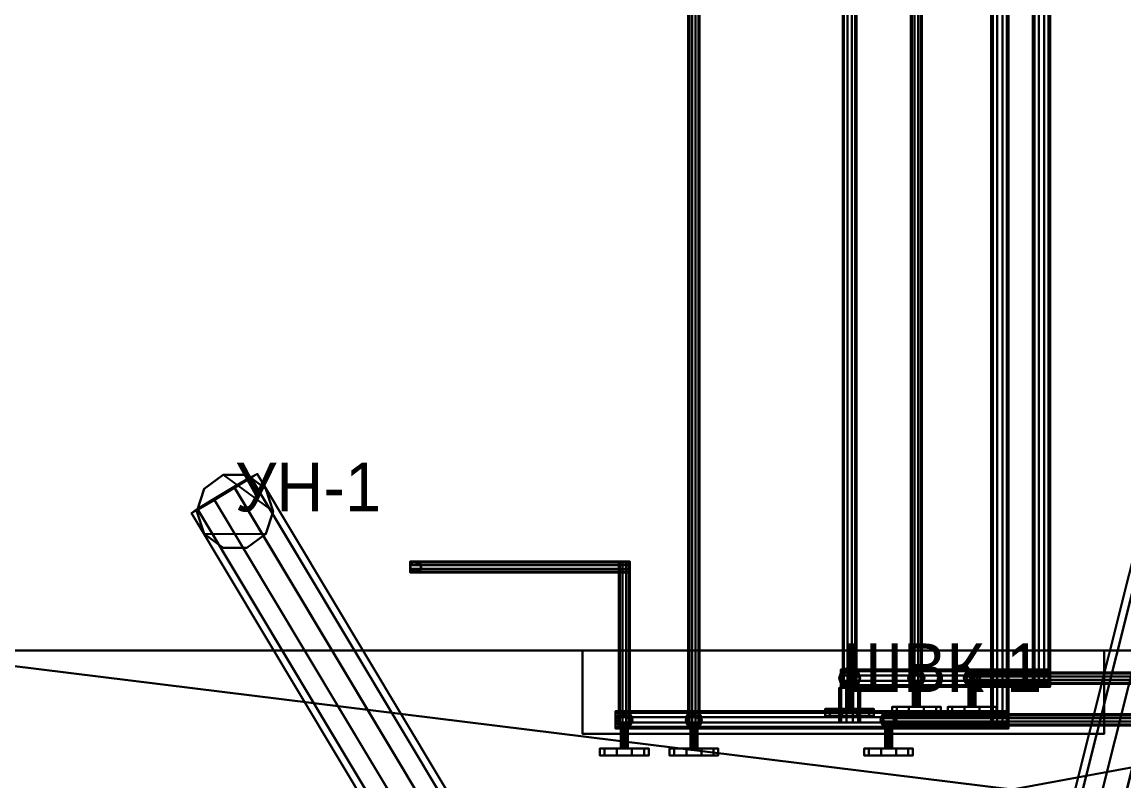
# Model space of a CAD drawing. Header units: millimetres. Extents: x -396 to 23232, y -842 to 31800.
# Drawn here: x 9894 to 11479, y 4312 to 5404 of the extents above; entities that cross this region are included whole.
import ezdxf

# ---------------------------------------------------------------- set-up
doc = ezdxf.new("R2010")
doc.units = ezdxf.units.MM
doc.layers.add('АР_3D_стены', color=8, linetype='Continuous')
doc.layers.add('ВК_3D_Марки', color=7, linetype='Continuous')
for name, color, linetype, true_color in [('ВК_3D_Арматура', 7, 'Continuous', 0xb48c3c), ('ВК_3D_В1', 7, 'Continuous', 0x06b6d4), ('ВК_3D_К1', 7, 'Continuous', 0xc2410c), ('ВК_3D_Оборудование', 7, 'Continuous', 0xe2e8f0), ('ВК_3D_Т3', 7, 'Continuous', 0x16a34a), ('ВК_3D_Т4', 7, 'Continuous', 0x84cc16)]:
    doc.layers.add(name, color=color, linetype=linetype, true_color=true_color)

msp = doc.modelspace()

# ---------------------------------------------------------------- texts
at = {"layer": 'ВК_3D_Марки'}
for s, p in [('УН-1', (10200, 4700, 900)), ('ШВК-1', (11075, 4440, 970))]:
    msp.add_text(s, height=70, dxfattribs=at).set_placement(p)

# ---------------------------------------------------------------- meshes
at = {"layer": 'АР_3D_стены'}
mesh = msp.add_polyface(dxfattribs=at)
corners = [(11317.7, 4299.6), (9700.2, 4299.6), (9700.2, 4499.6), (9700.2, 4499.6, 3650), (9700.2, 4299.6, 3650), (11317.7, 4299.6, 3650), (12700.2, 3599.6), (12400.2, 3599.6), (12400.2, 4299.6), (12400.2, 4299.6, 3650), (12400.2, 3599.6, 3650), (12700.2, 3599.6, 3650), (12400.2, 9274.6), (12700.2, 9274.6), (12700.2, 9274.6, 3650), (12400.2, 9274.6, 3650), (8550.2, 6149.6), (8550.2, 6449.6), (12400.2, 6449.6), (12400.2, 6449.6, 3650), (8550.2, 6449.6, 3650), (8550.2, 6149.6, 3650), (9700.2, 5599.6), (9400.2, 5599.6), (9400.2, 6149.6), (9400.2, 6149.6, 3650), (9400.2, 5599.6, 3650), (9700.2, 5599.6, 3650), (9480.1, 6149.6), (9700.2, 6149.6), (9700.2, 6149.6, 3650), (9480.1, 6149.6, 3650), (12400.2, 4499.6), (12400.2, 4499.6, 3650), (12039.7, 6149.6), (12039.7, 6149.6, 3650), (12400.2, 6149.6), (12400.2, 6149.6, 3650)]
mesh.append_faces([[corners[k] for k in face] for face in [(0, 1, 2), (3, 4, 5), (6, 7, 8), (9, 10, 11), (12, 13, 6), (11, 14, 15), (16, 17, 18), (19, 20, 21), (22, 23, 24), (25, 26, 27), (28, 29, 22), (27, 30, 31), (0, 2, 32), (33, 3, 5), (18, 12, 6), (11, 15, 19), (24, 16, 18), (19, 21, 25), (28, 22, 24), (25, 27, 31), (8, 0, 32), (33, 5, 9), (28, 24, 18), (19, 25, 31), (6, 8, 32), (33, 9, 11), (34, 28, 18), (19, 31, 35), (6, 32, 36), (37, 33, 11), (36, 34, 18), (19, 35, 37), (18, 6, 36), (37, 11, 19), (1, 2, 3, 4), (2, 32, 33, 3), (32, 36, 37, 33), (36, 34, 35, 37), (34, 28, 31, 35), (28, 29, 30, 31), (29, 22, 27, 30), (22, 23, 26, 27), (23, 24, 25, 26), (24, 16, 21, 25), (16, 17, 20, 21), (17, 18, 19, 20), (18, 12, 15, 19), (12, 13, 14, 15), (13, 6, 11, 14), (6, 7, 10, 11), (7, 8, 9, 10), (8, 0, 5, 9), (0, 1, 4, 5)]])
mesh = msp.add_polyface(dxfattribs=at)
corners = [(12400.2, 1299.6, 4050), (12400.2, 5569.6, 4050), (12402.2, 5569.6, 4050), (12402.2, 5569.6, 7550), (12400.2, 5569.6, 7550), (12400.2, 1299.6, 7550), (12317.7, 899.6, 4050), (11900.2, 899.6, 4050), (11900.2, 1299.6, 4050), (11900.2, 1299.6, 7550), (11900.2, 899.6, 7550), (12317.7, 899.6, 7550), (12400.2, 7149.6, 4050), (12700.2, 7149.6, 4050), (12700.2, 6449.6, 4050), (12700.2, 6449.6, 7550), (12700.2, 7149.6, 7550), (12400.2, 7149.6, 7550), (9902.2, 6149.6, 4050), (9902.2, 6449.6, 4050), (12400.2, 6449.6, 4050), (12400.2, 6449.6, 7550), (9902.2, 6449.6, 7550), (9902.2, 6149.6, 7550), (12800.2, 899.6, 4050), (12800.2, 899.6, 7550), (12400.2, 6531.9, 4050), (12400.2, 6531.9, 7550), (12317.7, 6149.6, 4050), (12317.7, 6149.6, 7550), (12800.2, 6449.6, 4050), (12800.2, 6449.6, 7550), (12400.2, 6149.6, 4050), (12400.2, 6149.6, 7550), (12402.2, 6149.1, 4050), (12402.2, 6149.1, 7550), (12800.2, 1299.6, 4050), (12800.2, 1299.6, 7550)]
mesh.append_faces([[corners[k] for k in face] for face in [(0, 1, 2), (3, 4, 5), (6, 7, 8), (9, 10, 11), (12, 13, 14), (15, 16, 17), (18, 19, 20), (21, 22, 23), (24, 6, 8), (9, 11, 25), (26, 12, 14), (15, 17, 27), (28, 18, 20), (21, 23, 29), (20, 26, 14), (15, 27, 21), (28, 20, 14), (15, 21, 29), (28, 14, 30), (31, 15, 29), (32, 28, 30), (31, 29, 33), (24, 8, 0), (5, 9, 25), (34, 32, 30), (31, 33, 35), (24, 0, 2), (3, 5, 25), (34, 30, 24), (25, 31, 35), (24, 2, 34), (35, 3, 25), (1, 2, 3, 4), (2, 34, 35, 3), (34, 32, 33, 35), (32, 32, 33, 33), (32, 28, 29, 33), (28, 18, 23, 29), (18, 19, 22, 23), (19, 20, 21, 22), (20, 26, 27, 21), (26, 12, 17, 27), (12, 13, 16, 17), (13, 14, 15, 16), (14, 30, 31, 15), (30, 36, 37, 31), (36, 36, 37, 37), (36, 24, 25, 37), (24, 6, 11, 25), (6, 7, 10, 11), (7, 8, 9, 10), (8, 36, 37, 9), (36, 0, 5, 37), (0, 1, 4, 5)]])
at = {"layer": 'ВК_3D_Арматура', "color": 33, "true_color": 0xbf9142}
mesh = msp.add_polyface(dxfattribs=at)
corners = [(11099, 4460, 295), (11096.1, 4468.8, 295), (11096.1, 4468.8, 365), (11099, 4460, 365), (11088.6, 4474.3, 295), (11088.6, 4474.3, 365), (11079.4, 4474.3, 295), (11079.4, 4474.3, 365), (11071.9, 4468.8, 295), (11071.9, 4468.8, 365), (11069, 4460, 295), (11069, 4460, 365), (11071.9, 4451.2, 295), (11071.9, 4451.2, 365), (11079.4, 4445.7, 295), (11079.4, 4445.7, 365), (11088.6, 4445.7, 295), (11088.6, 4445.7, 365), (11096.1, 4451.2, 295), (11096.1, 4451.2, 365)]
mesh.append_faces([[corners[k] for k in face] for face in [(0, 1, 2, 3), (1, 4, 5, 2), (4, 6, 7, 5), (6, 8, 9, 7), (8, 10, 11, 9), (10, 12, 13, 11), (12, 14, 15, 13), (14, 16, 17, 15), (16, 18, 19, 17), (18, 0, 3, 19), (18, 16, 14, 12), (3, 2, 5, 7)]])
mesh = msp.add_polyface(dxfattribs=at)
corners = [(11099, 4460, 230), (11096.1, 4468.8, 230), (11096.1, 4468.8, 280), (11099, 4460, 280), (11088.6, 4474.3, 230), (11088.6, 4474.3, 280), (11079.4, 4474.3, 230), (11079.4, 4474.3, 280), (11071.9, 4468.8, 230), (11071.9, 4468.8, 280), (11069, 4460, 230), (11069, 4460, 280), (11071.9, 4451.2, 230), (11071.9, 4451.2, 280), (11079.4, 4445.7, 230), (11079.4, 4445.7, 280), (11088.6, 4445.7, 230), (11088.6, 4445.7, 280), (11096.1, 4451.2, 230), (11096.1, 4451.2, 280)]
mesh.append_faces([[corners[k] for k in face] for face in [(0, 1, 2, 3), (1, 4, 5, 2), (4, 6, 7, 5), (6, 8, 9, 7), (8, 10, 11, 9), (10, 12, 13, 11), (12, 14, 15, 13), (14, 16, 17, 15), (16, 18, 19, 17), (18, 0, 3, 19), (18, 16, 14, 12), (3, 2, 5, 7)]])
mesh = msp.add_polyface(dxfattribs=at)
corners = [(11098.5, 4460, 395), (11095.7, 4468.5, 395), (11095.7, 4468.5, 445), (11098.5, 4460, 445), (11088.5, 4473.8, 395), (11088.5, 4473.8, 445), (11079.5, 4473.8, 395), (11079.5, 4473.8, 445), (11072.3, 4468.5, 395), (11072.3, 4468.5, 445), (11069.5, 4460, 395), (11069.5, 4460, 445), (11072.3, 4451.5, 395), (11072.3, 4451.5, 445), (11079.5, 4446.2, 395), (11079.5, 4446.2, 445), (11088.5, 4446.2, 395), (11088.5, 4446.2, 445), (11095.7, 4451.5, 395), (11095.7, 4451.5, 445)]
mesh.append_faces([[corners[k] for k in face] for face in [(0, 1, 2, 3), (1, 4, 5, 2), (4, 6, 7, 5), (6, 8, 9, 7), (8, 10, 11, 9), (10, 12, 13, 11), (12, 14, 15, 13), (14, 16, 17, 15), (16, 18, 19, 17), (18, 0, 3, 19), (18, 16, 14, 12), (3, 2, 5, 7)]])
mesh = msp.add_polyface(dxfattribs=at)
corners = [(11191.6, 4460, 395), (11189.4, 4466.8, 395), (11189.4, 4466.8, 445), (11191.6, 4460, 445), (11183.6, 4471, 395), (11183.6, 4471, 445), (11176.4, 4471, 395), (11176.4, 4471, 445), (11170.6, 4466.8, 395), (11170.6, 4466.8, 445), (11168.4, 4460, 395), (11168.4, 4460, 445), (11170.6, 4453.2, 395), (11170.6, 4453.2, 445), (11176.4, 4449, 395), (11176.4, 4449, 445), (11183.6, 4449, 395), (11183.6, 4449, 445), (11189.4, 4453.2, 395), (11189.4, 4453.2, 445)]
mesh.append_faces([[corners[k] for k in face] for face in [(0, 1, 2, 3), (1, 4, 5, 2), (4, 6, 7, 5), (6, 8, 9, 7), (8, 10, 11, 9), (10, 12, 13, 11), (12, 14, 15, 13), (14, 16, 17, 15), (16, 18, 19, 17), (18, 0, 3, 19), (18, 16, 14, 12), (3, 2, 5, 7)]])
mesh = msp.add_polyface(dxfattribs=at)
corners = [(11271.6, 4460, 555), (11269.4, 4466.8, 555), (11269.4, 4466.8, 605), (11271.6, 4460, 605), (11263.6, 4471, 555), (11263.6, 4471, 605), (11256.4, 4471, 555), (11256.4, 4471, 605), (11250.6, 4466.8, 555), (11250.6, 4466.8, 605), (11248.4, 4460, 555), (11248.4, 4460, 605), (11250.6, 4453.2, 555), (11250.6, 4453.2, 605), (11256.4, 4449, 555), (11256.4, 4449, 605), (11263.6, 4449, 555), (11263.6, 4449, 605), (11269.4, 4453.2, 555), (11269.4, 4453.2, 605)]
mesh.append_faces([[corners[k] for k in face] for face in [(0, 1, 2, 3), (1, 4, 5, 2), (4, 6, 7, 5), (6, 8, 9, 7), (8, 10, 11, 9), (10, 12, 13, 11), (12, 14, 15, 13), (14, 16, 17, 15), (16, 18, 19, 17), (18, 0, 3, 19), (18, 16, 14, 12), (3, 2, 5, 7)]])
at = {"layer": 'ВК_3D_Арматура', "color": 150, "true_color": 0x3b82f6}
mesh = msp.add_polyface(dxfattribs=at)
corners = [(11099, 4446, 330), (11096.1, 4446, 338.8), (11096.1, 4396, 338.8), (11099, 4396, 330), (11088.6, 4446, 344.3), (11088.6, 4396, 344.3), (11079.4, 4446, 344.3), (11079.4, 4396, 344.3), (11071.9, 4446, 338.8), (11071.9, 4396, 338.8), (11069, 4446, 330), (11069, 4396, 330), (11071.9, 4446, 321.2), (11071.9, 4396, 321.2), (11079.4, 4446, 315.7), (11079.4, 4396, 315.7), (11088.6, 4446, 315.7), (11088.6, 4396, 315.7), (11096.1, 4446, 321.2), (11096.1, 4396, 321.2)]
mesh.append_faces([[corners[k] for k in face] for face in [(0, 1, 2, 3), (1, 4, 5, 2), (4, 6, 7, 5), (6, 8, 9, 7), (8, 10, 11, 9), (10, 12, 13, 11), (12, 14, 15, 13), (14, 16, 17, 15), (16, 18, 19, 17), (18, 0, 3, 19), (18, 16, 14, 12), (3, 2, 5, 7)]])
at = {"layer": 'ВК_3D_Арматура', "color": 33, "true_color": 0xbf9142}
mesh = msp.add_polyface(dxfattribs=at)
corners = [(11089, 4446, 420), (11088, 4446, 422.9), (11088, 4416, 422.9), (11089, 4416, 420), (11085.5, 4446, 424.8), (11085.5, 4416, 424.8), (11082.5, 4446, 424.8), (11082.5, 4416, 424.8), (11080, 4446, 422.9), (11080, 4416, 422.9), (11079, 4446, 420), (11079, 4416, 420), (11080, 4446, 417.1), (11080, 4416, 417.1), (11082.5, 4446, 415.2), (11082.5, 4416, 415.2), (11085.5, 4446, 415.2), (11085.5, 4416, 415.2), (11088, 4446, 417.1), (11088, 4416, 417.1)]
mesh.append_faces([[corners[k] for k in face] for face in [(0, 1, 2, 3), (1, 4, 5, 2), (4, 6, 7, 5), (6, 8, 9, 7), (8, 10, 11, 9), (10, 12, 13, 11), (12, 14, 15, 13), (14, 16, 17, 15), (16, 18, 19, 17), (18, 0, 3, 19), (18, 16, 14, 12), (3, 2, 5, 7)]])
mesh = msp.add_polyface(dxfattribs=at)
corners = [(11185, 4448.8, 420), (11184, 4448.8, 422.9), (11184, 4418.8, 422.9), (11185, 4418.8, 420), (11181.5, 4448.8, 424.8), (11181.5, 4418.8, 424.8), (11178.5, 4448.8, 424.8), (11178.5, 4418.8, 424.8), (11176, 4448.8, 422.9), (11176, 4418.8, 422.9), (11175, 4448.8, 420), (11175, 4418.8, 420), (11176, 4448.8, 417.1), (11176, 4418.8, 417.1), (11178.5, 4448.8, 415.2), (11178.5, 4418.8, 415.2), (11181.5, 4448.8, 415.2), (11181.5, 4418.8, 415.2), (11184, 4448.8, 417.1), (11184, 4418.8, 417.1)]
mesh.append_faces([[corners[k] for k in face] for face in [(0, 1, 2, 3), (1, 4, 5, 2), (4, 6, 7, 5), (6, 8, 9, 7), (8, 10, 11, 9), (10, 12, 13, 11), (12, 14, 15, 13), (14, 16, 17, 15), (16, 18, 19, 17), (18, 0, 3, 19), (18, 16, 14, 12), (3, 2, 5, 7)]])
mesh = msp.add_polyface(dxfattribs=at)
corners = [(11265, 4448.8, 580), (11264, 4448.8, 582.9), (11264, 4418.8, 582.9), (11265, 4418.8, 580), (11261.5, 4448.8, 584.8), (11261.5, 4418.8, 584.8), (11258.5, 4448.8, 584.8), (11258.5, 4418.8, 584.8), (11256, 4448.8, 582.9), (11256, 4418.8, 582.9), (11255, 4448.8, 580), (11255, 4418.8, 580), (11256, 4448.8, 577.1), (11256, 4418.8, 577.1), (11258.5, 4448.8, 575.2), (11258.5, 4418.8, 575.2), (11261.5, 4448.8, 575.2), (11261.5, 4418.8, 575.2), (11264, 4448.8, 577.1), (11264, 4418.8, 577.1)]
mesh.append_faces([[corners[k] for k in face] for face in [(0, 1, 2, 3), (1, 4, 5, 2), (4, 6, 7, 5), (6, 8, 9, 7), (8, 10, 11, 9), (10, 12, 13, 11), (12, 14, 15, 13), (14, 16, 17, 15), (16, 18, 19, 17), (18, 0, 3, 19), (18, 16, 14, 12), (3, 2, 5, 7)]])
mesh = msp.add_polyface(dxfattribs=at)
corners = [(10771.6, 4400, 615), (10769.4, 4406.8, 615), (10769.4, 4406.8, 665), (10771.6, 4400, 665), (10763.6, 4411, 615), (10763.6, 4411, 665), (10756.4, 4411, 615), (10756.4, 4411, 665), (10750.6, 4406.8, 615), (10750.6, 4406.8, 665), (10748.4, 4400, 615), (10748.4, 4400, 665), (10750.6, 4393.2, 615), (10750.6, 4393.2, 665), (10756.4, 4389, 615), (10756.4, 4389, 665), (10763.6, 4389, 615), (10763.6, 4389, 665), (10769.4, 4393.2, 615), (10769.4, 4393.2, 665)]
mesh.append_faces([[corners[k] for k in face] for face in [(0, 1, 2, 3), (1, 4, 5, 2), (4, 6, 7, 5), (6, 8, 9, 7), (8, 10, 11, 9), (10, 12, 13, 11), (12, 14, 15, 13), (14, 16, 17, 15), (16, 18, 19, 17), (18, 0, 3, 19), (18, 16, 14, 12), (3, 2, 5, 7)]])
mesh = msp.add_polyface(dxfattribs=at)
corners = [(10871.6, 4400, 615), (10869.4, 4406.8, 615), (10869.4, 4406.8, 665), (10871.6, 4400, 665), (10863.6, 4411, 615), (10863.6, 4411, 665), (10856.4, 4411, 615), (10856.4, 4411, 665), (10850.6, 4406.8, 615), (10850.6, 4406.8, 665), (10848.4, 4400, 615), (10848.4, 4400, 665), (10850.6, 4393.2, 615), (10850.6, 4393.2, 665), (10856.4, 4389, 615), (10856.4, 4389, 665), (10863.6, 4389, 615), (10863.6, 4389, 665), (10869.4, 4393.2, 615), (10869.4, 4393.2, 665)]
mesh.append_faces([[corners[k] for k in face] for face in [(0, 1, 2, 3), (1, 4, 5, 2), (4, 6, 7, 5), (6, 8, 9, 7), (8, 10, 11, 9), (10, 12, 13, 11), (12, 14, 15, 13), (14, 16, 17, 15), (16, 18, 19, 17), (18, 0, 3, 19), (18, 16, 14, 12), (3, 2, 5, 7)]])
at = {"layer": 'ВК_3D_Арматура', "color": 62, "true_color": 0x84cc16}
mesh = msp.add_polyface(dxfattribs=at)
corners = [(11119, 4416, 420), (11112.3, 4416, 440.6), (11112.3, 4406, 440.6), (11119, 4406, 420), (11094.8, 4416, 453.3), (11094.8, 4406, 453.3), (11073.2, 4416, 453.3), (11073.2, 4406, 453.3), (11055.7, 4416, 440.6), (11055.7, 4406, 440.6), (11049, 4416, 420), (11049, 4406, 420), (11055.7, 4416, 399.4), (11055.7, 4406, 399.4), (11073.2, 4416, 386.7), (11073.2, 4406, 386.7), (11094.8, 4416, 386.7), (11094.8, 4406, 386.7), (11112.3, 4416, 399.4), (11112.3, 4406, 399.4)]
mesh.append_faces([[corners[k] for k in face] for face in [(0, 1, 2, 3), (1, 4, 5, 2), (4, 6, 7, 5), (6, 8, 9, 7), (8, 10, 11, 9), (10, 12, 13, 11), (12, 14, 15, 13), (14, 16, 17, 15), (16, 18, 19, 17), (18, 0, 3, 19), (18, 16, 14, 12), (3, 2, 5, 7)]])
at = {"layer": 'ВК_3D_Арматура', "color": 33, "true_color": 0xbf9142}
mesh = msp.add_polyface(dxfattribs=at)
corners = [(11151.6, 4400, 775), (11149.4, 4406.8, 775), (11149.4, 4406.8, 825), (11151.6, 4400, 825), (11143.6, 4411, 775), (11143.6, 4411, 825), (11136.4, 4411, 775), (11136.4, 4411, 825), (11130.6, 4406.8, 775), (11130.6, 4406.8, 825), (11128.4, 4400, 775), (11128.4, 4400, 825), (11130.6, 4393.2, 775), (11130.6, 4393.2, 825), (11136.4, 4389, 775), (11136.4, 4389, 825), (11143.6, 4389, 775), (11143.6, 4389, 825), (11149.4, 4393.2, 775), (11149.4, 4393.2, 825)]
mesh.append_faces([[corners[k] for k in face] for face in [(0, 1, 2, 3), (1, 4, 5, 2), (4, 6, 7, 5), (6, 8, 9, 7), (8, 10, 11, 9), (10, 12, 13, 11), (12, 14, 15, 13), (14, 16, 17, 15), (16, 18, 19, 17), (18, 0, 3, 19), (18, 16, 14, 12), (3, 2, 5, 7)]])
at = {"layer": 'ВК_3D_Арматура', "color": 114, "true_color": 0x16a34a}
mesh = msp.add_polyface(dxfattribs=at)
corners = [(11215, 4418.8, 420), (11208.3, 4418.8, 440.6), (11208.3, 4408.8, 440.6), (11215, 4408.8, 420), (11190.8, 4418.8, 453.3), (11190.8, 4408.8, 453.3), (11169.2, 4418.8, 453.3), (11169.2, 4408.8, 453.3), (11151.7, 4418.8, 440.6), (11151.7, 4408.8, 440.6), (11145, 4418.8, 420), (11145, 4408.8, 420), (11151.7, 4418.8, 399.4), (11151.7, 4408.8, 399.4), (11169.2, 4418.8, 386.7), (11169.2, 4408.8, 386.7), (11190.8, 4418.8, 386.7), (11190.8, 4408.8, 386.7), (11208.3, 4418.8, 399.4), (11208.3, 4408.8, 399.4)]
mesh.append_faces([[corners[k] for k in face] for face in [(0, 1, 2, 3), (1, 4, 5, 2), (4, 6, 7, 5), (6, 8, 9, 7), (8, 10, 11, 9), (10, 12, 13, 11), (12, 14, 15, 13), (14, 16, 17, 15), (16, 18, 19, 17), (18, 0, 3, 19), (18, 16, 14, 12), (3, 2, 5, 7)]])
mesh = msp.add_polyface(dxfattribs=at)
corners = [(11295, 4418.8, 580), (11288.3, 4418.8, 600.6), (11288.3, 4408.8, 600.6), (11295, 4408.8, 580), (11270.8, 4418.8, 613.3), (11270.8, 4408.8, 613.3), (11249.2, 4418.8, 613.3), (11249.2, 4408.8, 613.3), (11231.7, 4418.8, 600.6), (11231.7, 4408.8, 600.6), (11225, 4418.8, 580), (11225, 4408.8, 580), (11231.7, 4418.8, 559.4), (11231.7, 4408.8, 559.4), (11249.2, 4418.8, 546.7), (11249.2, 4408.8, 546.7), (11270.8, 4418.8, 546.7), (11270.8, 4408.8, 546.7), (11288.3, 4418.8, 559.4), (11288.3, 4408.8, 559.4)]
mesh.append_faces([[corners[k] for k in face] for face in [(0, 1, 2, 3), (1, 4, 5, 2), (4, 6, 7, 5), (6, 8, 9, 7), (8, 10, 11, 9), (10, 12, 13, 11), (12, 14, 15, 13), (14, 16, 17, 15), (16, 18, 19, 17), (18, 0, 3, 19), (18, 16, 14, 12), (3, 2, 5, 7)]])
at = {"layer": 'ВК_3D_Арматура', "color": 33, "true_color": 0xbf9142}
mesh = msp.add_polyface(dxfattribs=at)
corners = [(10765, 4388.8, 640), (10764, 4388.8, 642.9), (10764, 4358.8, 642.9), (10765, 4358.8, 640), (10761.5, 4388.8, 644.8), (10761.5, 4358.8, 644.8), (10758.5, 4388.8, 644.8), (10758.5, 4358.8, 644.8), (10756, 4388.8, 642.9), (10756, 4358.8, 642.9), (10755, 4388.8, 640), (10755, 4358.8, 640), (10756, 4388.8, 637.1), (10756, 4358.8, 637.1), (10758.5, 4388.8, 635.2), (10758.5, 4358.8, 635.2), (10761.5, 4388.8, 635.2), (10761.5, 4358.8, 635.2), (10764, 4388.8, 637.1), (10764, 4358.8, 637.1)]
mesh.append_faces([[corners[k] for k in face] for face in [(0, 1, 2, 3), (1, 4, 5, 2), (4, 6, 7, 5), (6, 8, 9, 7), (8, 10, 11, 9), (10, 12, 13, 11), (12, 14, 15, 13), (14, 16, 17, 15), (16, 18, 19, 17), (18, 0, 3, 19), (18, 16, 14, 12), (3, 2, 5, 7)]])
mesh = msp.add_polyface(dxfattribs=at)
corners = [(10865, 4388.8, 640), (10864, 4388.8, 642.9), (10864, 4358.8, 642.9), (10865, 4358.8, 640), (10861.5, 4388.8, 644.8), (10861.5, 4358.8, 644.8), (10858.5, 4388.8, 644.8), (10858.5, 4358.8, 644.8), (10856, 4388.8, 642.9), (10856, 4358.8, 642.9), (10855, 4388.8, 640), (10855, 4358.8, 640), (10856, 4388.8, 637.1), (10856, 4358.8, 637.1), (10858.5, 4388.8, 635.2), (10858.5, 4358.8, 635.2), (10861.5, 4388.8, 635.2), (10861.5, 4358.8, 635.2), (10864, 4388.8, 637.1), (10864, 4358.8, 637.1)]
mesh.append_faces([[corners[k] for k in face] for face in [(0, 1, 2, 3), (1, 4, 5, 2), (4, 6, 7, 5), (6, 8, 9, 7), (8, 10, 11, 9), (10, 12, 13, 11), (12, 14, 15, 13), (14, 16, 17, 15), (16, 18, 19, 17), (18, 0, 3, 19), (18, 16, 14, 12), (3, 2, 5, 7)]])
mesh = msp.add_polyface(dxfattribs=at)
corners = [(11145, 4388.8, 800), (11144, 4388.8, 802.9), (11144, 4358.8, 802.9), (11145, 4358.8, 800), (11141.5, 4388.8, 804.8), (11141.5, 4358.8, 804.8), (11138.5, 4388.8, 804.8), (11138.5, 4358.8, 804.8), (11136, 4388.8, 802.9), (11136, 4358.8, 802.9), (11135, 4388.8, 800), (11135, 4358.8, 800), (11136, 4388.8, 797.1), (11136, 4358.8, 797.1), (11138.5, 4388.8, 795.2), (11138.5, 4358.8, 795.2), (11141.5, 4388.8, 795.2), (11141.5, 4358.8, 795.2), (11144, 4388.8, 797.1), (11144, 4358.8, 797.1)]
mesh.append_faces([[corners[k] for k in face] for face in [(0, 1, 2, 3), (1, 4, 5, 2), (4, 6, 7, 5), (6, 8, 9, 7), (8, 10, 11, 9), (10, 12, 13, 11), (12, 14, 15, 13), (14, 16, 17, 15), (16, 18, 19, 17), (18, 0, 3, 19), (18, 16, 14, 12), (3, 2, 5, 7)]])
at = {"layer": 'ВК_3D_Арматура', "color": 132, "true_color": 0x06b6d4}
mesh = msp.add_polyface(dxfattribs=at)
corners = [(10795, 4358.8, 640), (10788.3, 4358.8, 660.6), (10788.3, 4348.8, 660.6), (10795, 4348.8, 640), (10770.8, 4358.8, 673.3), (10770.8, 4348.8, 673.3), (10749.2, 4358.8, 673.3), (10749.2, 4348.8, 673.3), (10731.7, 4358.8, 660.6), (10731.7, 4348.8, 660.6), (10725, 4358.8, 640), (10725, 4348.8, 640), (10731.7, 4358.8, 619.4), (10731.7, 4348.8, 619.4), (10749.2, 4358.8, 606.7), (10749.2, 4348.8, 606.7), (10770.8, 4358.8, 606.7), (10770.8, 4348.8, 606.7), (10788.3, 4358.8, 619.4), (10788.3, 4348.8, 619.4)]
mesh.append_faces([[corners[k] for k in face] for face in [(0, 1, 2, 3), (1, 4, 5, 2), (4, 6, 7, 5), (6, 8, 9, 7), (8, 10, 11, 9), (10, 12, 13, 11), (12, 14, 15, 13), (14, 16, 17, 15), (16, 18, 19, 17), (18, 0, 3, 19), (18, 16, 14, 12), (3, 2, 5, 7)]])
mesh = msp.add_polyface(dxfattribs=at)
corners = [(10895, 4358.8, 640), (10888.3, 4358.8, 660.6), (10888.3, 4348.8, 660.6), (10895, 4348.8, 640), (10870.8, 4358.8, 673.3), (10870.8, 4348.8, 673.3), (10849.2, 4358.8, 673.3), (10849.2, 4348.8, 673.3), (10831.7, 4358.8, 660.6), (10831.7, 4348.8, 660.6), (10825, 4358.8, 640), (10825, 4348.8, 640), (10831.7, 4358.8, 619.4), (10831.7, 4348.8, 619.4), (10849.2, 4358.8, 606.7), (10849.2, 4348.8, 606.7), (10870.8, 4358.8, 606.7), (10870.8, 4348.8, 606.7), (10888.3, 4358.8, 619.4), (10888.3, 4348.8, 619.4)]
mesh.append_faces([[corners[k] for k in face] for face in [(0, 1, 2, 3), (1, 4, 5, 2), (4, 6, 7, 5), (6, 8, 9, 7), (8, 10, 11, 9), (10, 12, 13, 11), (12, 14, 15, 13), (14, 16, 17, 15), (16, 18, 19, 17), (18, 0, 3, 19), (18, 16, 14, 12), (3, 2, 5, 7)]])
mesh = msp.add_polyface(dxfattribs=at)
corners = [(11175, 4358.8, 800), (11168.3, 4358.8, 820.6), (11168.3, 4348.8, 820.6), (11175, 4348.8, 800), (11150.8, 4358.8, 833.3), (11150.8, 4348.8, 833.3), (11129.2, 4358.8, 833.3), (11129.2, 4348.8, 833.3), (11111.7, 4358.8, 820.6), (11111.7, 4348.8, 820.6), (11105, 4358.8, 800), (11105, 4348.8, 800), (11111.7, 4358.8, 779.4), (11111.7, 4348.8, 779.4), (11129.2, 4358.8, 766.7), (11129.2, 4348.8, 766.7), (11150.8, 4358.8, 766.7), (11150.8, 4348.8, 766.7), (11168.3, 4358.8, 779.4), (11168.3, 4348.8, 779.4)]
mesh.append_faces([[corners[k] for k in face] for face in [(0, 1, 2, 3), (1, 4, 5, 2), (4, 6, 7, 5), (6, 8, 9, 7), (8, 10, 11, 9), (10, 12, 13, 11), (12, 14, 15, 13), (14, 16, 17, 15), (16, 18, 19, 17), (18, 0, 3, 19), (18, 16, 14, 12), (3, 2, 5, 7)]])
at = {"layer": 'ВК_3D_В1'}
mesh = msp.add_polyface(dxfattribs=at)
corners = [(11312.5, 6672.5, -230), (11310.1, 6672.5, -222.7), (11310.1, 4387.5, -222.7), (11312.5, 4387.5, -230), (11303.9, 6672.5, -218.1), (11303.9, 4387.5, -218.1), (11296.1, 6672.5, -218.1), (11296.1, 4387.5, -218.1), (11289.9, 6672.5, -222.7), (11289.9, 4387.5, -222.7), (11287.5, 6672.5, -230), (11287.5, 4387.5, -230), (11289.9, 6672.5, -237.3), (11289.9, 4387.5, -237.3), (11296.1, 6672.5, -241.9), (11296.1, 4387.5, -241.9), (11303.9, 6672.5, -241.9), (11303.9, 4387.5, -241.9), (11310.1, 6672.5, -237.3), (11310.1, 4387.5, -237.3)]
mesh.append_faces([[corners[k] for k in face] for face in [(0, 1, 2, 3), (1, 4, 5, 2), (4, 6, 7, 5), (6, 8, 9, 7), (8, 10, 11, 9), (10, 12, 13, 11), (12, 14, 15, 13), (14, 16, 17, 15), (16, 18, 19, 17), (18, 0, 3, 19), (18, 16, 14, 12), (3, 2, 5, 7)]])
mesh = msp.add_polyface(dxfattribs=at)
corners = [(10852, 4392, -230), (10853.5, 4392, -225.3), (10853.5, 6108, -225.3), (10852, 6108, -230), (10857.5, 4392, -222.4), (10857.5, 6108, -222.4), (10862.5, 4392, -222.4), (10862.5, 6108, -222.4), (10866.5, 4392, -225.3), (10866.5, 6108, -225.3), (10868, 4392, -230), (10868, 6108, -230), (10866.5, 4392, -234.7), (10866.5, 6108, -234.7), (10862.5, 4392, -237.6), (10862.5, 6108, -237.6), (10857.5, 4392, -237.6), (10857.5, 6108, -237.6), (10853.5, 4392, -234.7), (10853.5, 6108, -234.7)]
mesh.append_faces([[corners[k] for k in face] for face in [(0, 1, 2, 3), (1, 4, 5, 2), (4, 6, 7, 5), (6, 8, 9, 7), (8, 10, 11, 9), (10, 12, 13, 11), (12, 14, 15, 13), (14, 16, 17, 15), (16, 18, 19, 17), (18, 0, 3, 19), (18, 16, 14, 12), (3, 2, 5, 7)]])
mesh = msp.add_polyface(dxfattribs=at)
corners = [(10768, 4612, -230), (10768, 4613.5, -225.3), (10452, 4613.5, -225.3), (10452, 4612, -230), (10768, 4617.5, -222.4), (10452, 4617.5, -222.4), (10768, 4622.5, -222.4), (10452, 4622.5, -222.4), (10768, 4626.5, -225.3), (10452, 4626.5, -225.3), (10768, 4628, -230), (10452, 4628, -230), (10768, 4626.5, -234.7), (10452, 4626.5, -234.7), (10768, 4622.5, -237.6), (10452, 4622.5, -237.6), (10768, 4617.5, -237.6), (10452, 4617.5, -237.6), (10768, 4613.5, -234.7), (10452, 4613.5, -234.7)]
mesh.append_faces([[corners[k] for k in face] for face in [(0, 1, 2, 3), (1, 4, 5, 2), (4, 6, 7, 5), (6, 8, 9, 7), (8, 10, 11, 9), (10, 12, 13, 11), (12, 14, 15, 13), (14, 16, 17, 15), (16, 18, 19, 17), (18, 0, 3, 19), (18, 16, 14, 12), (3, 2, 5, 7)]])
mesh = msp.add_polyface(dxfattribs=at)
corners = [(10468, 4620, -238), (10466.5, 4624.7, -238), (10466.5, 4624.7, 1008), (10468, 4620, 1008), (10462.5, 4627.6, -238), (10462.5, 4627.6, 1008), (10457.5, 4627.6, -238), (10457.5, 4627.6, 1008), (10453.5, 4624.7, -238), (10453.5, 4624.7, 1008), (10452, 4620, -238), (10452, 4620, 1008), (10453.5, 4615.3, -238), (10453.5, 4615.3, 1008), (10457.5, 4612.4, -238), (10457.5, 4612.4, 1008), (10462.5, 4612.4, -238), (10462.5, 4612.4, 1008), (10466.5, 4615.3, -238), (10466.5, 4615.3, 1008)]
mesh.append_faces([[corners[k] for k in face] for face in [(0, 1, 2, 3), (1, 4, 5, 2), (4, 6, 7, 5), (6, 8, 9, 7), (8, 10, 11, 9), (10, 12, 13, 11), (12, 14, 15, 13), (14, 16, 17, 15), (16, 18, 19, 17), (18, 0, 3, 19), (18, 16, 14, 12), (3, 2, 5, 7)]])
mesh = msp.add_polyface(dxfattribs=at)
corners = [(10752, 4392, -230), (10753.5, 4392, -225.3), (10753.5, 4628, -225.3), (10752, 4628, -230), (10757.5, 4392, -222.4), (10757.5, 4628, -222.4), (10762.5, 4392, -222.4), (10762.5, 4628, -222.4), (10766.5, 4392, -225.3), (10766.5, 4628, -225.3), (10768, 4392, -230), (10768, 4628, -230), (10766.5, 4392, -234.7), (10766.5, 4628, -234.7), (10762.5, 4392, -237.6), (10762.5, 4628, -237.6), (10757.5, 4392, -237.6), (10757.5, 4628, -237.6), (10753.5, 4392, -234.7), (10753.5, 4628, -234.7)]
mesh.append_faces([[corners[k] for k in face] for face in [(0, 1, 2, 3), (1, 4, 5, 2), (4, 6, 7, 5), (6, 8, 9, 7), (8, 10, 11, 9), (10, 12, 13, 11), (12, 14, 15, 13), (14, 16, 17, 15), (16, 18, 19, 17), (18, 0, 3, 19), (18, 16, 14, 12), (3, 2, 5, 7)]])
mesh = msp.add_polyface(dxfattribs=at)
corners = [(11312.5, 4387.5, 720), (11312.5, 4389.9, 727.3), (10747.5, 4389.9, 727.3), (10747.5, 4387.5, 720), (11312.5, 4396.1, 731.9), (10747.5, 4396.1, 731.9), (11312.5, 4403.9, 731.9), (10747.5, 4403.9, 731.9), (11312.5, 4410.1, 727.3), (10747.5, 4410.1, 727.3), (11312.5, 4412.5, 720), (10747.5, 4412.5, 720), (11312.5, 4410.1, 712.7), (10747.5, 4410.1, 712.7), (11312.5, 4403.9, 708.1), (10747.5, 4403.9, 708.1), (11312.5, 4396.1, 708.1), (10747.5, 4396.1, 708.1), (11312.5, 4389.9, 712.7), (10747.5, 4389.9, 712.7)]
mesh.append_faces([[corners[k] for k in face] for face in [(0, 1, 2, 3), (1, 4, 5, 2), (4, 6, 7, 5), (6, 8, 9, 7), (8, 10, 11, 9), (10, 12, 13, 11), (12, 14, 15, 13), (14, 16, 17, 15), (16, 18, 19, 17), (18, 0, 3, 19), (18, 16, 14, 12), (3, 2, 5, 7)]])
mesh = msp.add_polyface(dxfattribs=at)
corners = [(10768, 4400, 728), (10766.5, 4404.7, 728), (10766.5, 4404.7, -238), (10768, 4400, -238), (10762.5, 4407.6, 728), (10762.5, 4407.6, -238), (10757.5, 4407.6, 728), (10757.5, 4407.6, -238), (10753.5, 4404.7, 728), (10753.5, 4404.7, -238), (10752, 4400, 728), (10752, 4400, -238), (10753.5, 4395.3, 728), (10753.5, 4395.3, -238), (10757.5, 4392.4, 728), (10757.5, 4392.4, -238), (10762.5, 4392.4, 728), (10762.5, 4392.4, -238), (10766.5, 4395.3, 728), (10766.5, 4395.3, -238)]
mesh.append_faces([[corners[k] for k in face] for face in [(0, 1, 2, 3), (1, 4, 5, 2), (4, 6, 7, 5), (6, 8, 9, 7), (8, 10, 11, 9), (10, 12, 13, 11), (12, 14, 15, 13), (14, 16, 17, 15), (16, 18, 19, 17), (18, 0, 3, 19), (18, 16, 14, 12), (3, 2, 5, 7)]])
mesh = msp.add_polyface(dxfattribs=at)
corners = [(10868, 4400, 728), (10866.5, 4404.7, 728), (10866.5, 4404.7, -238), (10868, 4400, -238), (10862.5, 4407.6, 728), (10862.5, 4407.6, -238), (10857.5, 4407.6, 728), (10857.5, 4407.6, -238), (10853.5, 4404.7, 728), (10853.5, 4404.7, -238), (10852, 4400, 728), (10852, 4400, -238), (10853.5, 4395.3, 728), (10853.5, 4395.3, -238), (10857.5, 4392.4, 728), (10857.5, 4392.4, -238), (10862.5, 4392.4, 728), (10862.5, 4392.4, -238), (10866.5, 4395.3, 728), (10866.5, 4395.3, -238)]
mesh.append_faces([[corners[k] for k in face] for face in [(0, 1, 2, 3), (1, 4, 5, 2), (4, 6, 7, 5), (6, 8, 9, 7), (8, 10, 11, 9), (10, 12, 13, 11), (12, 14, 15, 13), (14, 16, 17, 15), (16, 18, 19, 17), (18, 0, 3, 19), (18, 16, 14, 12), (3, 2, 5, 7)]])
mesh = msp.add_polyface(dxfattribs=at)
corners = [(11132, 4408, 1000), (11132, 4406.5, 1004.7), (12448, 4406.5, 1004.7), (12448, 4408, 1000), (11132, 4402.5, 1007.6), (12448, 4402.5, 1007.6), (11132, 4397.5, 1007.6), (12448, 4397.5, 1007.6), (11132, 4393.5, 1004.7), (12448, 4393.5, 1004.7), (11132, 4392, 1000), (12448, 4392, 1000), (11132, 4393.5, 995.3), (12448, 4393.5, 995.3), (11132, 4397.5, 992.4), (12448, 4397.5, 992.4), (11132, 4402.5, 992.4), (12448, 4402.5, 992.4), (11132, 4406.5, 995.3), (12448, 4406.5, 995.3)]
mesh.append_faces([[corners[k] for k in face] for face in [(0, 1, 2, 3), (1, 4, 5, 2), (4, 6, 7, 5), (6, 8, 9, 7), (8, 10, 11, 9), (10, 12, 13, 11), (12, 14, 15, 13), (14, 16, 17, 15), (16, 18, 19, 17), (18, 0, 3, 19), (18, 16, 14, 12), (3, 2, 5, 7)]])
mesh = msp.add_polyface(dxfattribs=at)
corners = [(11148, 4400, 712), (11146.5, 4404.7, 712), (11146.5, 4404.7, 1008), (11148, 4400, 1008), (11142.5, 4407.6, 712), (11142.5, 4407.6, 1008), (11137.5, 4407.6, 712), (11137.5, 4407.6, 1008), (11133.5, 4404.7, 712), (11133.5, 4404.7, 1008), (11132, 4400, 712), (11132, 4400, 1008), (11133.5, 4395.3, 712), (11133.5, 4395.3, 1008), (11137.5, 4392.4, 712), (11137.5, 4392.4, 1008), (11142.5, 4392.4, 712), (11142.5, 4392.4, 1008), (11146.5, 4395.3, 712), (11146.5, 4395.3, 1008)]
mesh.append_faces([[corners[k] for k in face] for face in [(0, 1, 2, 3), (1, 4, 5, 2), (4, 6, 7, 5), (6, 8, 9, 7), (8, 10, 11, 9), (10, 12, 13, 11), (12, 14, 15, 13), (14, 16, 17, 15), (16, 18, 19, 17), (18, 0, 3, 19), (18, 16, 14, 12), (3, 2, 5, 7)]])
mesh = msp.add_polyface(dxfattribs=at)
corners = [(11312.5, 4400, -242.5), (11310.1, 4407.3, -242.5), (11310.1, 4407.3, 732.5), (11312.5, 4400, 732.5), (11303.9, 4411.9, -242.5), (11303.9, 4411.9, 732.5), (11296.1, 4411.9, -242.5), (11296.1, 4411.9, 732.5), (11289.9, 4407.3, -242.5), (11289.9, 4407.3, 732.5), (11287.5, 4400, -242.5), (11287.5, 4400, 732.5), (11289.9, 4392.7, -242.5), (11289.9, 4392.7, 732.5), (11296.1, 4388.1, -242.5), (11296.1, 4388.1, 732.5), (11303.9, 4388.1, -242.5), (11303.9, 4388.1, 732.5), (11310.1, 4392.7, -242.5), (11310.1, 4392.7, 732.5)]
mesh.append_faces([[corners[k] for k in face] for face in [(0, 1, 2, 3), (1, 4, 5, 2), (4, 6, 7, 5), (6, 8, 9, 7), (8, 10, 11, 9), (10, 12, 13, 11), (12, 14, 15, 13), (14, 16, 17, 15), (16, 18, 19, 17), (18, 0, 3, 19), (18, 16, 14, 12), (3, 2, 5, 7)]])
at = {"layer": 'ВК_3D_К1'}
mesh = msp.add_polyface(dxfattribs=at)
corners = [(12027.6, 6315.7, -1193.2), (12017.3, 6317.8, -1160.8), (10221.1, -840.4, -1271.5), (10231.4, -842.5, -1303.8), (11990.6, 6324.2, -1140.8), (10194.4, -834, -1251.5), (11957.6, 6332.5, -1140.8), (10161.4, -825.7, -1251.5), (11931, 6339.5, -1160.8), (10134.8, -818.7, -1271.5), (11921, 6342.5, -1193.2), (10124.8, -815.7, -1303.8), (11931.3, 6340.4, -1225.5), (10135.1, -817.8, -1336.2), (11958, 6334, -1245.5), (10161.8, -824.2, -1356.2), (11991, 6325.7, -1245.5), (10194.8, -832.5, -1356.2), (12017.6, 6318.7, -1225.5), (10221.4, -839.5, -1336.2)]
mesh.append_faces([[corners[k] for k in face] for face in [(0, 1, 2, 3), (1, 4, 5, 2), (4, 6, 7, 5), (6, 8, 9, 7), (8, 10, 11, 9), (10, 12, 13, 11), (12, 14, 15, 13), (14, 16, 17, 15), (16, 18, 19, 17), (18, 0, 3, 19), (18, 16, 14, 12), (3, 2, 5, 7)]])
mesh = msp.add_polyface(dxfattribs=at)
corners = [(10231.8, 4754, -1205.1), (10223.1, 4748, -1172.8), (11216.2, 3089.6, -1211.5), (11224.9, 3095.5, -1243.8), (10199.7, 4733.6, -1152.8), (11192.8, 3075.1, -1191.5), (10170.5, 4716.1, -1152.8), (11163.7, 3057.6, -1191.5), (10146.7, 4702.3, -1172.8), (11139.9, 3043.9, -1211.5), (10137.4, 4697.5, -1205.1), (11130.5, 3039, -1243.8), (10146.1, 4703.4, -1237.4), (11139.2, 3045, -1276.1), (10169.5, 4717.9, -1257.4), (11162.6, 3059.4, -1296.1), (10198.6, 4735.4, -1257.4), (11191.8, 3076.9, -1296.1), (10222.4, 4749.1, -1237.4), (11215.6, 3090.7, -1276.1)]
mesh.append_faces([[corners[k] for k in face] for face in [(0, 1, 2, 3), (1, 4, 5, 2), (4, 6, 7, 5), (6, 8, 9, 7), (8, 10, 11, 9), (10, 12, 13, 11), (12, 14, 15, 13), (14, 16, 17, 15), (16, 18, 19, 17), (18, 0, 3, 19), (18, 16, 14, 12), (3, 2, 5, 7)]])
mesh = msp.add_polyface(dxfattribs=at)
corners = [(10255, 4700, 230), (10244.5, 4732.3, 230), (10244.5, 4732.3, -1235.7), (10255, 4700, -1235.7), (10217, 4752.3, 230), (10217, 4752.3, -1235.7), (10183, 4752.3, 230), (10183, 4752.3, -1235.7), (10155.5, 4732.3, 230), (10155.5, 4732.3, -1235.7), (10145, 4700, 230), (10145, 4700, -1235.7), (10155.5, 4667.7, 230), (10155.5, 4667.7, -1235.7), (10183, 4647.7, 230), (10183, 4647.7, -1235.7), (10217, 4647.7, 230), (10217, 4647.7, -1235.7), (10244.5, 4667.7, 230), (10244.5, 4667.7, -1235.7)]
mesh.append_faces([[corners[k] for k in face] for face in [(0, 1, 2, 3), (1, 4, 5, 2), (4, 6, 7, 5), (6, 8, 9, 7), (8, 10, 11, 9), (10, 12, 13, 11), (12, 14, 15, 13), (14, 16, 17, 15), (16, 18, 19, 17), (18, 0, 3, 19), (18, 16, 14, 12), (3, 2, 5, 7)]])
at = {"layer": 'ВК_3D_Оборудование', "color": 254, "true_color": 0xe2e8f0}
mesh = msp.add_polyface(dxfattribs=at)
corners = [(10700, 4380, 250), (10700, 4500, 250), (11450, 4500, 250), (11450, 4380, 250), (10700, 4380, 850), (11450, 4380, 850), (11450, 4500, 850), (10700, 4500, 850)]
mesh.append_faces([[corners[k] for k in face] for face in [(0, 1, 2, 3), (4, 5, 6, 7), (0, 3, 5, 4), (3, 2, 6, 5), (2, 1, 7, 6), (1, 0, 4, 7)]])
at = {"layer": 'ВК_3D_Т3'}
mesh = msp.add_polyface(dxfattribs=at)
corners = [(11172, 4452, -175), (11173.5, 4452, -170.3), (11173.5, 5808, -170.3), (11172, 5808, -175), (11177.5, 4452, -167.4), (11177.5, 5808, -167.4), (11182.5, 4452, -167.4), (11182.5, 5808, -167.4), (11186.5, 4452, -170.3), (11186.5, 5808, -170.3), (11188, 4452, -175), (11188, 5808, -175), (11186.5, 4452, -179.7), (11186.5, 5808, -179.7), (11182.5, 4452, -182.6), (11182.5, 5808, -182.6), (11177.5, 4452, -182.6), (11177.5, 5808, -182.6), (11173.5, 4452, -179.7), (11173.5, 5808, -179.7)]
mesh.append_faces([[corners[k] for k in face] for face in [(0, 1, 2, 3), (1, 4, 5, 2), (4, 6, 7, 5), (6, 8, 9, 7), (8, 10, 11, 9), (10, 12, 13, 11), (12, 14, 15, 13), (14, 16, 17, 15), (16, 18, 19, 17), (18, 0, 3, 19), (18, 16, 14, 12), (3, 2, 5, 7)]])
mesh = msp.add_polyface(dxfattribs=at)
corners = [(11372.5, 5812.5, -175), (11370.1, 5812.5, -167.7), (11370.1, 4447.5, -167.7), (11372.5, 4447.5, -175), (11363.9, 5812.5, -163.1), (11363.9, 4447.5, -163.1), (11356.1, 5812.5, -163.1), (11356.1, 4447.5, -163.1), (11349.9, 5812.5, -167.7), (11349.9, 4447.5, -167.7), (11347.5, 5812.5, -175), (11347.5, 4447.5, -175), (11349.9, 5812.5, -182.3), (11349.9, 4447.5, -182.3), (11356.1, 5812.5, -186.9), (11356.1, 4447.5, -186.9), (11363.9, 5812.5, -186.9), (11363.9, 4447.5, -186.9), (11370.1, 5812.5, -182.3), (11370.1, 4447.5, -182.3)]
mesh.append_faces([[corners[k] for k in face] for face in [(0, 1, 2, 3), (1, 4, 5, 2), (4, 6, 7, 5), (6, 8, 9, 7), (8, 10, 11, 9), (10, 12, 13, 11), (12, 14, 15, 13), (14, 16, 17, 15), (16, 18, 19, 17), (18, 0, 3, 19), (18, 16, 14, 12), (3, 2, 5, 7)]])
mesh = msp.add_polyface(dxfattribs=at)
corners = [(11372.5, 4447.5, 500), (11372.5, 4449.9, 507.3), (11071.5, 4449.9, 507.3), (11071.5, 4447.5, 500), (11372.5, 4456.1, 511.9), (11071.5, 4456.1, 511.9), (11372.5, 4463.9, 511.9), (11071.5, 4463.9, 511.9), (11372.5, 4470.1, 507.3), (11071.5, 4470.1, 507.3), (11372.5, 4472.5, 500), (11071.5, 4472.5, 500), (11372.5, 4470.1, 492.7), (11071.5, 4470.1, 492.7), (11372.5, 4463.9, 488.1), (11071.5, 4463.9, 488.1), (11372.5, 4456.1, 488.1), (11071.5, 4456.1, 488.1), (11372.5, 4449.9, 492.7), (11071.5, 4449.9, 492.7)]
mesh.append_faces([[corners[k] for k in face] for face in [(0, 1, 2, 3), (1, 4, 5, 2), (4, 6, 7, 5), (6, 8, 9, 7), (8, 10, 11, 9), (10, 12, 13, 11), (12, 14, 15, 13), (14, 16, 17, 15), (16, 18, 19, 17), (18, 0, 3, 19), (18, 16, 14, 12), (3, 2, 5, 7)]])
mesh = msp.add_polyface(dxfattribs=at)
corners = [(11372.5, 4460, -187.5), (11370.1, 4467.3, -187.5), (11370.1, 4467.3, 512.5), (11372.5, 4460, 512.5), (11363.9, 4471.9, -187.5), (11363.9, 4471.9, 512.5), (11356.1, 4471.9, -187.5), (11356.1, 4471.9, 512.5), (11349.9, 4467.3, -187.5), (11349.9, 4467.3, 512.5), (11347.5, 4460, -187.5), (11347.5, 4460, 512.5), (11349.9, 4452.7, -187.5), (11349.9, 4452.7, 512.5), (11356.1, 4448.1, -187.5), (11356.1, 4448.1, 512.5), (11363.9, 4448.1, -187.5), (11363.9, 4448.1, 512.5), (11370.1, 4452.7, -187.5), (11370.1, 4452.7, 512.5)]
mesh.append_faces([[corners[k] for k in face] for face in [(0, 1, 2, 3), (1, 4, 5, 2), (4, 6, 7, 5), (6, 8, 9, 7), (8, 10, 11, 9), (10, 12, 13, 11), (12, 14, 15, 13), (14, 16, 17, 15), (16, 18, 19, 17), (18, 0, 3, 19), (18, 16, 14, 12), (3, 2, 5, 7)]])
mesh = msp.add_polyface(dxfattribs=at)
corners = [(11188, 4460, 508), (11186.5, 4464.7, 508), (11186.5, 4464.7, -183), (11188, 4460, -183), (11182.5, 4467.6, 508), (11182.5, 4467.6, -183), (11177.5, 4467.6, 508), (11177.5, 4467.6, -183), (11173.5, 4464.7, 508), (11173.5, 4464.7, -183), (11172, 4460, 508), (11172, 4460, -183), (11173.5, 4455.3, 508), (11173.5, 4455.3, -183), (11177.5, 4452.4, 508), (11177.5, 4452.4, -183), (11182.5, 4452.4, 508), (11182.5, 4452.4, -183), (11186.5, 4455.3, 508), (11186.5, 4455.3, -183)]
mesh.append_faces([[corners[k] for k in face] for face in [(0, 1, 2, 3), (1, 4, 5, 2), (4, 6, 7, 5), (6, 8, 9, 7), (8, 10, 11, 9), (10, 12, 13, 11), (12, 14, 15, 13), (14, 16, 17, 15), (16, 18, 19, 17), (18, 0, 3, 19), (18, 16, 14, 12), (3, 2, 5, 7)]])
mesh = msp.add_polyface(dxfattribs=at)
corners = [(11252, 4468, 1080), (11252, 4466.5, 1084.7), (12508, 4466.5, 1084.7), (12508, 4468, 1080), (11252, 4462.5, 1087.6), (12508, 4462.5, 1087.6), (11252, 4457.5, 1087.6), (12508, 4457.5, 1087.6), (11252, 4453.5, 1084.7), (12508, 4453.5, 1084.7), (11252, 4452, 1080), (12508, 4452, 1080), (11252, 4453.5, 1075.3), (12508, 4453.5, 1075.3), (11252, 4457.5, 1072.4), (12508, 4457.5, 1072.4), (11252, 4462.5, 1072.4), (12508, 4462.5, 1072.4), (11252, 4466.5, 1075.3), (12508, 4466.5, 1075.3)]
mesh.append_faces([[corners[k] for k in face] for face in [(0, 1, 2, 3), (1, 4, 5, 2), (4, 6, 7, 5), (6, 8, 9, 7), (8, 10, 11, 9), (10, 12, 13, 11), (12, 14, 15, 13), (14, 16, 17, 15), (16, 18, 19, 17), (18, 0, 3, 19), (18, 16, 14, 12), (3, 2, 5, 7)]])
mesh = msp.add_polyface(dxfattribs=at)
corners = [(11268, 4460, 492), (11266.5, 4464.7, 492), (11266.5, 4464.7, 1088), (11268, 4460, 1088), (11262.5, 4467.6, 492), (11262.5, 4467.6, 1088), (11257.5, 4467.6, 492), (11257.5, 4467.6, 1088), (11253.5, 4464.7, 492), (11253.5, 4464.7, 1088), (11252, 4460, 492), (11252, 4460, 1088), (11253.5, 4455.3, 492), (11253.5, 4455.3, 1088), (11257.5, 4452.4, 492), (11257.5, 4452.4, 1088), (11262.5, 4452.4, 492), (11262.5, 4452.4, 1088), (11266.5, 4455.3, 492), (11266.5, 4455.3, 1088)]
mesh.append_faces([[corners[k] for k in face] for face in [(0, 1, 2, 3), (1, 4, 5, 2), (4, 6, 7, 5), (6, 8, 9, 7), (8, 10, 11, 9), (10, 12, 13, 11), (12, 14, 15, 13), (14, 16, 17, 15), (16, 18, 19, 17), (18, 0, 3, 19), (18, 16, 14, 12), (3, 2, 5, 7)]])
at = {"layer": 'ВК_3D_Т4'}
mesh = msp.add_polyface(dxfattribs=at)
corners = [(11074, 4450, -175), (11075.9, 4450, -169.1), (11075.9, 5810, -169.1), (11074, 5810, -175), (11080.9, 4450, -165.5), (11080.9, 5810, -165.5), (11087.1, 4450, -165.5), (11087.1, 5810, -165.5), (11092.1, 4450, -169.1), (11092.1, 5810, -169.1), (11094, 4450, -175), (11094, 5810, -175), (11092.1, 4450, -180.9), (11092.1, 5810, -180.9), (11087.1, 4450, -184.5), (11087.1, 5810, -184.5), (11080.9, 4450, -184.5), (11080.9, 5810, -184.5), (11075.9, 4450, -180.9), (11075.9, 5810, -180.9)]
mesh.append_faces([[corners[k] for k in face] for face in [(0, 1, 2, 3), (1, 4, 5, 2), (4, 6, 7, 5), (6, 8, 9, 7), (8, 10, 11, 9), (10, 12, 13, 11), (12, 14, 15, 13), (14, 16, 17, 15), (16, 18, 19, 17), (18, 0, 3, 19), (18, 16, 14, 12), (3, 2, 5, 7)]])
mesh = msp.add_polyface(dxfattribs=at)
corners = [(11094, 4460, 510), (11092.1, 4465.9, 510), (11092.1, 4465.9, -185), (11094, 4460, -185), (11087.1, 4469.5, 510), (11087.1, 4469.5, -185), (11080.9, 4469.5, 510), (11080.9, 4469.5, -185), (11075.9, 4465.9, 510), (11075.9, 4465.9, -185), (11074, 4460, 510), (11074, 4460, -185), (11075.9, 4454.1, 510), (11075.9, 4454.1, -185), (11080.9, 4450.5, 510), (11080.9, 4450.5, -185), (11087.1, 4450.5, 510), (11087.1, 4450.5, -185), (11092.1, 4454.1, 510), (11092.1, 4454.1, -185)]
mesh.append_faces([[corners[k] for k in face] for face in [(0, 1, 2, 3), (1, 4, 5, 2), (4, 6, 7, 5), (6, 8, 9, 7), (8, 10, 11, 9), (10, 12, 13, 11), (12, 14, 15, 13), (14, 16, 17, 15), (16, 18, 19, 17), (18, 0, 3, 19), (18, 16, 14, 12), (3, 2, 5, 7)]])

doc.saveas('drawing.dxf')
